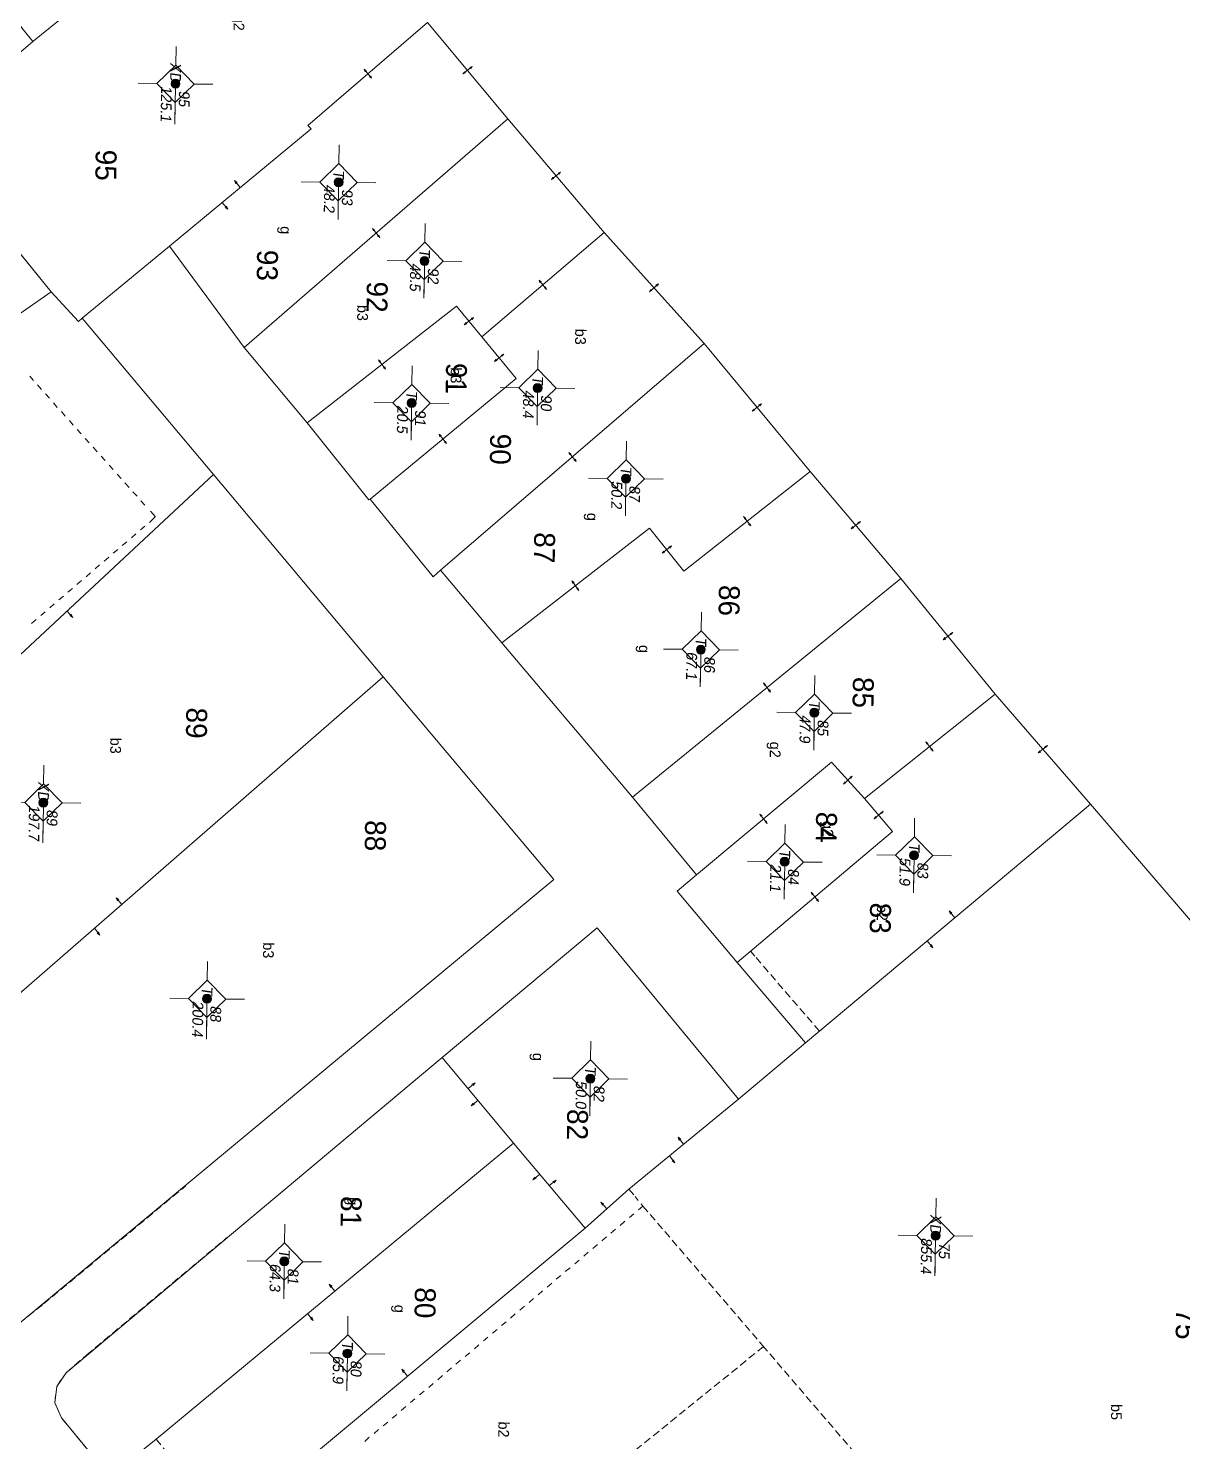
# Model space of a CAD drawing. Extents: x 601689 to 602595, y 1189742 to 1190763.
# Drawn here: x 602358.41 to 602397.07, y 1190223.55 to 1190270.88 of the extents above; entities that cross this region are included whole.
import ezdxf
from ezdxf.enums import TextEntityAlignment as Align

# ---------------------------------------------------------------- set-up
doc = ezdxf.new("R2010")
doc.units = 0
doc.header["$MEASUREMENT"] = 0
doc.linetypes.add('HIDDEN', pattern=[0.375, 0.25, -0.125])
for name, color, linetype in [('10', 250, 'Continuous'), ('11', 7, 'Continuous'), ('13', 7, 'Continuous'), ('14', 7, 'Continuous'), ('15', 7, 'Continuous'), ('16', 7, 'Continuous'), ('22', 7, 'Continuous'), ('25', 7, 'Continuous'), ('53', 7, 'Continuous')]:
    doc.layers.add(name, color=color, linetype=linetype)
doc.layers.get('0').off()
doc.styles.add('TXT', font='vnshx.shx')

# ---------------------------------------------------------------- blocks, each defined once
blk = doc.blocks.new('B')
at = {"color": 7, "linetype": 'Continuous', "lineweight": 0}
for p, q in [((0.8, 2.62), (0.801, 5.6)), ((0.62, 2.441), (0.96, 2.78)), ((0.62, -0.969), (0.96, -0.63)), ((0.8, -4.05), (0.8, -0.81))]:
    blk.add_line(p, q, dxfattribs=at)
for points in [[(0.801, 5.6), (0.53, 5.331), (0.8, 10.21), (1.04, 4.83), (0.801, 5.6)], [(0.8, -4.05), (0.531, -4.309), (0.53, -9.429)], [(0.8, -4.05), (1.04, -4.569), (1.04, -10.289)], [(0.53, -7.289), (0.8, -6.95), (1.04, -8.139)]]:
    blk.add_lwpolyline(points, dxfattribs=at)
for points in [[(0.801, 5.6), (0.8, 10.21), (1.04, 4.83)], [(0.8, -4.05), (0.8, -6.95), (1.04, -4.569), (1.04, -8.139)]]:
    blk.add_solid(points, dxfattribs=at)
at = {"color": 7, "linetype": 'Continuous', "lineweight": 0, "style": 'TXT'}
blk.add_text('B', height=1.815, rotation=360, dxfattribs=at).set_placement((0, 0))
blk = doc.blocks.new('NH3R')
at = {"layer": '16', "color": 7, "linetype": 'Continuous', "lineweight": 0}
for p, q in [((0, 0), (0.297, -0.005)), ((0.297, -0.005), (0.186, 0.031)), ((0.297, -0.005), (0.189, -0.033))]:
    blk.add_line(p, q, dxfattribs=at)
blk = doc.blocks.new('NH3')
at = {"layer": '16', "color": 7, "linetype": 'Continuous', "lineweight": 0}
for p, q in [((-0.199, -0.002), (-0.113, 0.021)), ((0.197, -0.012), (0.107, 0.015)), ((-0.199, -0.002), (0.197, -0.012)), ((-0.199, -0.002), (-0.116, -0.035)), ((0.197, -0.012), (0.104, -0.027))]:
    blk.add_line(p, q, dxfattribs=at)
blk = doc.blocks.new('*M3344334433443344')
at = {"layer": '13', "color": 3, "linetype": 'Continuous', "lineweight": 0}
blk.add_line((602606.047, 1190054.296), (602607.322, 1190054.296), dxfattribs=at)
at = {"layer": '13', "color": 3, "linetype": 'Continuous', "lineweight": 0, "style": 'TXT', "oblique": 7.6055}
for s, p in [('75', (602606.197, 1190054.596)), ('855.4', (602606.047, 1190053.996))]:
    blk.add_text(s, height=0.36, dxfattribs=at).set_placement(p, align=Align.MIDDLE_LEFT)
blk.add_text('XD', height=0.36, dxfattribs=at).set_placement((602605.928, 1190054.296), align=Align.MIDDLE_RIGHT)
blk = doc.blocks.new('*M3346334633463346')
at = {"layer": '13', "color": 3, "linetype": 'Continuous', "lineweight": 0}
blk.add_line((602593.323, 1190053.393), (602594.343, 1190053.393), dxfattribs=at)
at = {"layer": '13', "color": 3, "linetype": 'Continuous', "lineweight": 0, "style": 'TXT', "oblique": 7.6055}
for s, p in [('83', (602593.473, 1190053.693)), ('51.9', (602593.323, 1190053.093))]:
    blk.add_text(s, height=0.36, dxfattribs=at).set_placement(p, align=Align.MIDDLE_LEFT)
blk.add_text('T', height=0.36, dxfattribs=at).set_placement((602593.126, 1190053.393), align=Align.MIDDLE_RIGHT)
blk = doc.blocks.new('*M3348334833483348')
at = {"layer": '13', "color": 3, "linetype": 'Continuous', "lineweight": 0}
blk.add_line((602588.597, 1190049.98), (602589.617, 1190049.98), dxfattribs=at)
at = {"layer": '13', "color": 3, "linetype": 'Continuous', "lineweight": 0, "style": 'TXT', "oblique": 7.6055}
blk.add_text('T', height=0.36, dxfattribs=at).set_placement((602588.4, 1190049.98), align=Align.MIDDLE_RIGHT)
for s, p in [('85', (602588.747, 1190050.28)), ('47.9', (602588.597, 1190049.68))]:
    blk.add_text(s, height=0.36, dxfattribs=at).set_placement(p, align=Align.MIDDLE_LEFT)
blk = doc.blocks.new('*M3350335033503350')
at = {"layer": '13', "color": 3, "linetype": 'Continuous', "lineweight": 0}
blk.add_line((602593.6, 1190049.063), (602594.62, 1190049.063), dxfattribs=at)
at = {"layer": '13', "color": 3, "linetype": 'Continuous', "lineweight": 0, "style": 'TXT', "oblique": 7.6055}
for s, p in [('84', (602593.75, 1190049.363)), ('21.1', (602593.6, 1190048.763))]:
    blk.add_text(s, height=0.36, dxfattribs=at).set_placement(p, align=Align.MIDDLE_LEFT)
blk.add_text('T', height=0.36, dxfattribs=at).set_placement((602593.403, 1190049.063), align=Align.MIDDLE_RIGHT)
blk = doc.blocks.new('*M3353335333533353')
at = {"layer": '13', "color": 3, "linetype": 'Continuous', "lineweight": 0}
blk.add_line((602586.537, 1190046.151), (602587.557, 1190046.151), dxfattribs=at)
at = {"layer": '13', "color": 3, "linetype": 'Continuous', "lineweight": 0, "style": 'TXT', "oblique": 7.6055}
blk.add_text('T', height=0.36, dxfattribs=at).set_placement((602586.34, 1190046.151), align=Align.MIDDLE_RIGHT)
for s, p in [('86', (602586.687, 1190046.451)), ('67.1', (602586.537, 1190045.851))]:
    blk.add_text(s, height=0.36, dxfattribs=at).set_placement(p, align=Align.MIDDLE_LEFT)
blk = doc.blocks.new('*M3356335633563356')
at = {"layer": '13', "color": 3, "linetype": 'Continuous', "lineweight": 0}
blk.add_line((602580.849, 1190043.559), (602581.869, 1190043.559), dxfattribs=at)
at = {"layer": '13', "color": 3, "linetype": 'Continuous', "lineweight": 0, "style": 'TXT', "oblique": 7.6055}
for s, p in [('87', (602580.999, 1190043.859)), ('50.2', (602580.849, 1190043.259))]:
    blk.add_text(s, height=0.36, dxfattribs=at).set_placement(p, align=Align.MIDDLE_LEFT)
blk.add_text('T', height=0.36, dxfattribs=at).set_placement((602580.652, 1190043.559), align=Align.MIDDLE_RIGHT)
blk = doc.blocks.new('*M3357335733573357')
at = {"layer": '13', "color": 3, "linetype": 'Continuous', "lineweight": 0}
blk.add_line((602600.955, 1190042.659), (602601.975, 1190042.659), dxfattribs=at)
at = {"layer": '13', "color": 3, "linetype": 'Continuous', "lineweight": 0, "style": 'TXT', "oblique": 7.6055}
for s, p in [('82', (602601.105, 1190042.959)), ('50.0', (602600.955, 1190042.359))]:
    blk.add_text(s, height=0.36, dxfattribs=at).set_placement(p, align=Align.MIDDLE_LEFT)
blk.add_text('T', height=0.36, dxfattribs=at).set_placement((602600.758, 1190042.659), align=Align.MIDDLE_RIGHT)
blk = doc.blocks.new('*M3359335933593359')
at = {"layer": '13', "color": 3, "linetype": 'Continuous', "lineweight": 0}
blk.add_line((602577.855, 1190040.556), (602578.875, 1190040.556), dxfattribs=at)
at = {"layer": '13', "color": 3, "linetype": 'Continuous', "lineweight": 0, "style": 'TXT', "oblique": 7.6055}
for s, p in [('90', (602578.005, 1190040.856)), ('48.4', (602577.855, 1190040.256))]:
    blk.add_text(s, height=0.36, dxfattribs=at).set_placement(p, align=Align.MIDDLE_LEFT)
blk.add_text('T', height=0.36, dxfattribs=at).set_placement((602577.658, 1190040.556), align=Align.MIDDLE_RIGHT)
blk = doc.blocks.new('*M3361336133613361')
at = {"layer": '13', "color": 3, "linetype": 'Continuous', "lineweight": 0}
blk.add_line((602573.657, 1190036.708), (602574.677, 1190036.708), dxfattribs=at)
at = {"layer": '13', "color": 3, "linetype": 'Continuous', "lineweight": 0, "style": 'TXT', "oblique": 7.6055}
blk.add_text('T', height=0.36, dxfattribs=at).set_placement((602573.46, 1190036.708), align=Align.MIDDLE_RIGHT)
for s, p in [('92', (602573.807, 1190037.008)), ('48.5', (602573.657, 1190036.408))]:
    blk.add_text(s, height=0.36, dxfattribs=at).set_placement(p, align=Align.MIDDLE_LEFT)
blk = doc.blocks.new('*M3362336233623362')
at = {"layer": '13', "color": 3, "linetype": 'Continuous', "lineweight": 0}
blk.add_line((602578.42, 1190036.346), (602579.44, 1190036.346), dxfattribs=at)
at = {"layer": '13', "color": 3, "linetype": 'Continuous', "lineweight": 0, "style": 'TXT', "oblique": 7.6055}
for s, p in [('91', (602578.57, 1190036.646)), ('20.5', (602578.42, 1190036.046))]:
    blk.add_text(s, height=0.36, dxfattribs=at).set_placement(p, align=Align.MIDDLE_LEFT)
blk.add_text('T', height=0.36, dxfattribs=at).set_placement((602578.223, 1190036.346), align=Align.MIDDLE_RIGHT)
blk = doc.blocks.new('*M3364336433643364')
at = {"layer": '13', "color": 3, "linetype": 'Continuous', "lineweight": 0}
blk.add_line((602610.28, 1190034.657), (602611.3, 1190034.657), dxfattribs=at)
at = {"layer": '13', "color": 3, "linetype": 'Continuous', "lineweight": 0, "style": 'TXT', "oblique": 7.6055}
for s, p in [('80', (602610.43, 1190034.957)), ('65.9', (602610.28, 1190034.357))]:
    blk.add_text(s, height=0.36, dxfattribs=at).set_placement(p, align=Align.MIDDLE_LEFT)
blk.add_text('T', height=0.36, dxfattribs=at).set_placement((602610.083, 1190034.657), align=Align.MIDDLE_RIGHT)
blk = doc.blocks.new('*M3365336533653365')
at = {"layer": '13', "color": 3, "linetype": 'Continuous', "lineweight": 0}
blk.add_line((602571.065, 1190033.791), (602572.085, 1190033.791), dxfattribs=at)
at = {"layer": '13', "color": 3, "linetype": 'Continuous', "lineweight": 0, "style": 'TXT', "oblique": 7.6055}
blk.add_text('T', height=0.36, dxfattribs=at).set_placement((602570.868, 1190033.791), align=Align.MIDDLE_RIGHT)
for s, p in [('93', (602571.215, 1190034.091)), ('48.2', (602571.065, 1190033.491))]:
    blk.add_text(s, height=0.36, dxfattribs=at).set_placement(p, align=Align.MIDDLE_LEFT)
blk = doc.blocks.new('*M3366336633663366')
at = {"layer": '13', "color": 3, "linetype": 'Continuous', "lineweight": 0}
blk.add_line((602607.228, 1190032.5), (602608.248, 1190032.5), dxfattribs=at)
at = {"layer": '13', "color": 3, "linetype": 'Continuous', "lineweight": 0, "style": 'TXT', "oblique": 7.6055}
for s, p in [('81', (602607.378, 1190032.8)), ('64.3', (602607.228, 1190032.2))]:
    blk.add_text(s, height=0.36, dxfattribs=at).set_placement(p, align=Align.MIDDLE_LEFT)
blk.add_text('T', height=0.36, dxfattribs=at).set_placement((602607.031, 1190032.5), align=Align.MIDDLE_RIGHT)
blk = doc.blocks.new('*M3368336833683368')
at = {"layer": '13', "color": 3, "linetype": 'Continuous', "lineweight": 0}
blk.add_line((602598.47, 1190029.783), (602599.745, 1190029.783), dxfattribs=at)
at = {"layer": '13', "color": 3, "linetype": 'Continuous', "lineweight": 0, "style": 'TXT', "oblique": 7.6055}
for s, p in [('88', (602598.62, 1190030.083)), ('200.4', (602598.47, 1190029.483))]:
    blk.add_text(s, height=0.36, dxfattribs=at).set_placement(p, align=Align.MIDDLE_LEFT)
blk.add_text('T', height=0.36, dxfattribs=at).set_placement((602598.273, 1190029.783), align=Align.MIDDLE_RIGHT)
blk = doc.blocks.new('*M3370337033703370')
at = {"layer": '13', "color": 3, "linetype": 'Continuous', "lineweight": 0}
blk.add_line((602567.843, 1190028.283), (602569.118, 1190028.283), dxfattribs=at)
at = {"layer": '13', "color": 3, "linetype": 'Continuous', "lineweight": 0, "style": 'TXT', "oblique": 7.6055}
for s, p in [('95', (602567.993, 1190028.583)), ('125.1', (602567.843, 1190027.983))]:
    blk.add_text(s, height=0.36, dxfattribs=at).set_placement(p, align=Align.MIDDLE_LEFT)
blk.add_text('XD', height=0.36, dxfattribs=at).set_placement((602567.724, 1190028.283), align=Align.MIDDLE_RIGHT)
blk = doc.blocks.new('*M3373337333733373')
at = {"layer": '13', "color": 3, "linetype": 'Continuous', "lineweight": 0}
blk.add_line((602591.982, 1190024.208), (602593.257, 1190024.208), dxfattribs=at)
at = {"layer": '13', "color": 3, "linetype": 'Continuous', "lineweight": 0, "style": 'TXT', "oblique": 7.6055}
for s, p in [('89', (602592.132, 1190024.508)), ('197.7', (602591.982, 1190023.908))]:
    blk.add_text(s, height=0.36, dxfattribs=at).set_placement(p, align=Align.MIDDLE_LEFT)
blk.add_text('XD', height=0.36, dxfattribs=at).set_placement((602591.863, 1190024.208), align=Align.MIDDLE_RIGHT)
blk = doc.blocks.new('CENTRD')
at = {"layer": '11', "linetype": 'Continuous', "lineweight": 0}
h = blk.add_hatch(color=2, dxfattribs=at)
edge = h.paths.add_edge_path()
edge.add_arc((0, 0), 0.15, 0, 360)
at = {"layer": '11', "color": 2, "linetype": 'Continuous', "lineweight": 0}
for p, q in [((0, 1.25), (0, 0.625)), ((0, 0.625), (-0.625, 0)), ((0.625, 0), (0, 0.625)), ((-0.625, 0), (-1.25, 0)), ((-0.625, 0), (0, -0.625)), ((0, -0.625), (0.625, 0)), ((1.25, 0), (0.625, 0)), ((0, -0.625), (0, -1.25))]:
    blk.add_line(p, q, dxfattribs=at)
blk.add_circle((0, 0), 0.15, dxfattribs=at)

msp = doc.modelspace()

# ---------------------------------------------------------------- linework, layer by layer
at = {"layer": '10', "color": 7, "linetype": 'Continuous', "lineweight": 0}
for p, q in [((602360.886, 1190272.32), (602358.561, 1190270.442)), ((602371.779, 1190271.081), (602374.466, 1190267.854)), ((602365.64, 1190260.194), (602374.466, 1190267.854)), ((602374.466, 1190267.854), (602377.694, 1190264.039)), ((602373.596, 1190260.555), (602377.694, 1190264.039)), ((602377.694, 1190264.039), (602381.042, 1190260.323)), ((602363.137, 1190263.589), (602360.213, 1190261.179)), ((602365.64, 1190260.194), (602363.137, 1190263.589)), ((602364.612, 1190255.938), (602360.213, 1190261.179)), ((602372.218, 1190252.734), (602381.042, 1190260.323)), ((602381.042, 1190260.323), (602384.594, 1190256.044)), ((602367.755, 1190257.675), (602365.64, 1190260.194)), ((602370.299, 1190249.16), (602364.612, 1190255.938)), ((602384.594, 1190256.044), (602387.635, 1190252.462)), ((602374.275, 1190250.305), (602372.218, 1190252.734)), ((602378.644, 1190245.134), (602387.635, 1190252.462)), ((602387.635, 1190252.462), (602390.792, 1190248.588)), ((602378.644, 1190245.134), (602374.275, 1190250.305)), ((602370.299, 1190249.16), (602352.779, 1190233.919)), ((602386.414, 1190245.089), (602390.792, 1190248.588)), ((602390.792, 1190248.588), (602393.981, 1190244.895)), ((602380.789, 1190242.535), (602378.644, 1190245.134)), ((602384.441, 1190236.905), (602393.981, 1190244.895)), ((602413.698, 1190221.953), (602393.981, 1190244.895)), ((602384.441, 1190236.905), (602382.148, 1190239.597)), ((602382.196, 1190235.016), (602384.441, 1190236.905)), ((602374.665, 1190233.549), (602372.274, 1190236.412)), ((602377.057, 1190230.696), (602374.665, 1190233.549))]:
    msp.add_line(p, q, dxfattribs=at)
for points in [[(602351.859, 1190280.554), (602352.001, 1190280.692), (602354.929, 1190277.672), (602353.56, 1190276.271), (602356.053, 1190273.556), (602358.561, 1190270.442), (602354.634, 1190267.075)], [(602356.222, 1190277.864), (602355.402, 1190277.165), (602354.929, 1190277.672), (602353.56, 1190276.271), (602356.053, 1190273.556), (602358.561, 1190270.442)], [(602363.137, 1190263.589), (602367.88, 1190267.514), (602367.772, 1190267.626), (602371.779, 1190271.081)], [(602358.561, 1190270.442), (602354.907, 1190267.311), (602359.175, 1190262.063)], [(602359.175, 1190262.063), (602355.359, 1190259.395), (602353.955, 1190257.684), (602353.573, 1190258.21), (602342.307, 1190250.574), (602343.504, 1190248.867), (602342.252, 1190247.994), (602347.535, 1190240.922)], [(602360.213, 1190261.179), (602360.092, 1190261.06), (602359.175, 1190262.063)], [(602373.596, 1190260.555), (602372.749, 1190261.577), (602367.755, 1190257.675)], [(602369.86, 1190255.116), (602374.746, 1190259.15), (602373.596, 1190260.555)], [(602369.86, 1190255.116), (602369.82, 1190255.087), (602367.755, 1190257.675)], [(602347.535, 1190240.922), (602354.796, 1190246.802), (602364.612, 1190255.938)], [(602384.594, 1190256.044), (602380.368, 1190252.701), (602379.218, 1190254.137), (602374.275, 1190250.305)], [(602372.218, 1190252.734), (602371.965, 1190252.517), (602369.86, 1190255.116)], [(602352.779, 1190233.919), (602355.847, 1190230.107), (602358.101, 1190227.506), (602376.006, 1190242.38), (602370.299, 1190249.16)], [(602380.789, 1190242.535), (602385.311, 1190246.304), (602386.414, 1190245.089)], [(602382.148, 1190239.597), (602387.349, 1190243.986), (602386.414, 1190245.089)], [(602382.148, 1190239.597), (602380.141, 1190241.984), (602380.789, 1190242.535)], [(602372.274, 1190236.412), (602377.465, 1190240.761), (602382.196, 1190235.016)], [(602361.141, 1190222.384), (602359.518, 1190224.346), (602359.295, 1190224.849), (602359.363, 1190225.398), (602359.679, 1190225.854), (602372.274, 1190236.412)], [(602382.196, 1190235.016), (602378.525, 1190232.006), (602377.057, 1190230.696)], [(602361.141, 1190222.384), (602362.688, 1190223.633), (602374.665, 1190233.549)], [(602363.611, 1190219.42), (602365.169, 1190220.789), (602377.057, 1190230.696)]]:
    msp.add_lwpolyline(points, dxfattribs=at)
at = {"layer": '14', "color": 6, "linetype": 'HIDDEN', "lineweight": 0}
for p, q in [((602358.585, 1190259.091), (602358.457, 1190259.232)), ((602358.85, 1190258.787), (602358.723, 1190258.939)), ((602359.116, 1190258.493), (602358.988, 1190258.645)), ((602359.382, 1190258.189), (602359.254, 1190258.341)), ((602359.649, 1190257.897), (602359.521, 1190258.047)), ((602359.914, 1190257.593), (602359.786, 1190257.745)), ((602360.18, 1190257.299), (602360.052, 1190257.451)), ((602360.446, 1190256.995), (602360.318, 1190257.147)), ((602360.722, 1190256.701), (602360.584, 1190256.853)), ((602360.988, 1190256.408), (602360.85, 1190256.55)), ((602361.254, 1190256.104), (602361.116, 1190256.256)), ((602361.52, 1190255.81), (602361.382, 1190255.952)), ((602361.785, 1190255.506), (602361.647, 1190255.658)), ((602362.052, 1190255.213), (602361.914, 1190255.354)), ((602362.318, 1190254.91), (602362.18, 1190255.062)), ((602362.672, 1190254.524), (602362.445, 1190254.768)), ((602362.469, 1190254.337), (602362.672, 1190254.524)), ((602362.166, 1190254.082), (602362.317, 1190254.209)), ((602361.559, 1190253.559), (602361.711, 1190253.687)), ((602361.863, 1190253.816), (602362.015, 1190253.954)), ((602360.952, 1190253.038), (602361.103, 1190253.166)), ((602361.255, 1190253.304), (602361.407, 1190253.432)), ((602360.345, 1190252.516), (602360.496, 1190252.644)), ((602360.648, 1190252.783), (602360.8, 1190252.91)), ((602360.041, 1190252.26), (602360.193, 1190252.388)), ((602359.434, 1190251.739), (602359.586, 1190251.867)), ((602359.737, 1190251.995), (602359.889, 1190252.122)), ((602358.827, 1190251.217), (602358.978, 1190251.345)), ((602359.13, 1190251.472), (602359.282, 1190251.611)), ((602358.523, 1190250.951), (602358.675, 1190251.089)), ((602382.741, 1190239.808), (602382.604, 1190239.97)), ((602384.907, 1190237.299), (602382.751, 1190239.798)), ((602378.525, 1190232.006), (602378.711, 1190231.783)), ((602378.731, 1190231.763), (602378.839, 1190231.621)), ((602378.996, 1190231.439), (602378.845, 1190231.311)), ((602378.938, 1190231.51), (602378.996, 1190231.439)), ((602378.996, 1190231.439), (602383.002, 1190226.774)), ((602378.389, 1190230.928), (602378.238, 1190230.79)), ((602378.693, 1190231.183), (602378.541, 1190231.055)), ((602377.772, 1190230.407), (602377.62, 1190230.278)), ((602378.076, 1190230.662), (602377.924, 1190230.534)), ((602377.469, 1190230.15), (602377.317, 1190230.022)), ((602376.862, 1190229.629), (602376.71, 1190229.501)), ((602377.165, 1190229.894), (602377.013, 1190229.757)), ((602376.244, 1190229.117), (602376.093, 1190228.989)), ((602376.558, 1190229.373), (602376.396, 1190229.244)), ((602375.637, 1190228.595), (602375.486, 1190228.468)), ((602375.941, 1190228.861), (602375.789, 1190228.723)), ((602375.03, 1190228.083), (602374.878, 1190227.955)), ((602375.334, 1190228.34), (602375.182, 1190228.212)), ((602374.413, 1190227.562), (602374.261, 1190227.434)), ((602374.717, 1190227.828), (602374.565, 1190227.69)), ((602374.11, 1190227.306), (602373.958, 1190227.179)), ((602383.033, 1190226.734), (602368.895, 1190215.297)), ((602373.502, 1190226.794), (602373.35, 1190226.656)), ((602373.806, 1190227.051), (602373.654, 1190226.922)), ((602383.002, 1190226.774), (602386.743, 1190222.412)), ((602372.885, 1190226.273), (602372.734, 1190226.145)), ((602373.199, 1190226.529), (602373.037, 1190226.401)), ((602372.278, 1190225.761), (602372.126, 1190225.623)), ((602372.582, 1190226.017), (602372.43, 1190225.889)), ((602371.671, 1190225.24), (602371.509, 1190225.112)), ((602371.974, 1190225.495), (602371.823, 1190225.367)), ((602371.054, 1190224.727), (602370.902, 1190224.59)), ((602371.358, 1190224.984), (602371.206, 1190224.856)), ((602370.75, 1190224.462), (602370.598, 1190224.334)), ((602370.143, 1190223.951), (602369.992, 1190223.823)), ((602370.447, 1190224.206), (602370.295, 1190224.078)), ((602362.688, 1190223.633), (602365.109, 1190220.739)), ((602369.83, 1190223.695), (602369.678, 1190223.556))]:
    msp.add_line(p, q, dxfattribs=at)
at = {"layer": '22', "color": 7, "linetype": 'HIDDEN', "lineweight": 0}
for p, q in [((602358.921, 1190228.164), (602363.675, 1190232.109)), ((602360.367, 1190226.455), (602365.072, 1190230.39)), ((602358.101, 1190227.506), (602358.921, 1190228.164)), ((602359.679, 1190225.854), (602360.367, 1190226.455)), ((602359.363, 1190225.398), (602359.679, 1190225.854)), ((602359.295, 1190224.849), (602359.363, 1190225.398)), ((602359.518, 1190224.346), (602359.295, 1190224.849)), ((602361.141, 1190222.384), (602359.518, 1190224.346))]:
    msp.add_line(p, q, dxfattribs=at)
at = {"layer": '25', "color": 7, "linetype": 'Continuous', "lineweight": 0}
for p, q in [((602354.907, 1190267.311), (602359.175, 1190262.063)), ((602359.175, 1190262.063), (602355.359, 1190259.395))]:
    msp.add_line(p, q, dxfattribs=at)

# ---------------------------------------------------------------- block references
at = {"color": 7, "linetype": 'Continuous', "lineweight": 0, "rotation": 269.214199256255}
msp.add_blockref('B', (602372.665, 1190244.447), dxfattribs=at)
at = {"layer": '11', "color": 2, "linetype": 'Continuous', "lineweight": 0, "rotation": 269.1680420500809}
for p in [(602363.341, 1190269.027), (602368.801, 1190265.726), (602371.68, 1190263.091), (602375.467, 1190258.838), (602371.249, 1190258.334), (602378.426, 1190255.801), (602380.935, 1190250.076), (602384.734, 1190247.96), (602358.916, 1190244.95), (602383.744, 1190242.971), (602388.078, 1190243.185), (602364.396, 1190238.382), (602377.234, 1190235.71), (602388.796, 1190230.449), (602366.985, 1190229.585), (602369.098, 1190226.502)]:
    msp.add_blockref('CENTRD', p, dxfattribs=at)
at = {"layer": '13', "color": 3, "linetype": 'Continuous', "lineweight": 0, "rotation": 269.1680420500809}
for name in ['*M3370337033703370', '*M3365336533653365', '*M3361336133613361', '*M3359335933593359', '*M3362336233623362', '*M3356335633563356', '*M3353335333533353', '*M3348334833483348', '*M3373337333733373', '*M3350335033503350', '*M3346334633463346', '*M3368336833683368', '*M3357335733573357', '*M3344334433443344', '*M3366336633663366', '*M3364336433643364']:
    msp.add_blockref(name, (-578790.27, 1810052.359), dxfattribs=at)
at = {"layer": '16', "color": 7, "linetype": 'Continuous', "lineweight": 0}
for name, p, xscale, yscale, rotation in [('NH3', (602369.776, 1190269.358), 1.000002345047779, 1.000002345047779, 130.7690550940946), ('NH3', (602375.649, 1190262.297), 1.000002000162645, 1.000002000162645, 310.3724650511458), ('NH3', (602370.253, 1190259.621), 0.9999983400794568, 0.9999983400794568, 127.9948557468393), ('NH3', (602374.176, 1190259.857), 1.000001370131684, 1.000001370131684, 39.30347161839171), ('NH3', (602376.63, 1190256.523), 0.9999989315037158, 0.9999989315037158, 130.6936326649114), ('NH3', (602382.481, 1190254.373), 0.9999971353613945, 0.9999971353613945, 128.3364984544086), ('NH3', (602386.12, 1190254.253), 1.000001199705583, 1.000001199705583, 40.32500314574258), ('NH3R', (602359.699, 1190251.375), 0.9999971683647144, 0.9999971683647144, 312.9407151559129), ('NH3', (602389.209, 1190250.531), 0.9999978793019388, 0.9999978793019388, 39.18056042173697), ('NH3', (602383.145, 1190248.803), 1.000001445830829, 1.000001445830829, 129.180388878567), ('NH3', (602388.598, 1190246.838), 0.9999987063789458, 0.9999987063789458, 308.6406109333692), ('NH3', (602386.887, 1190244.542), 1.000002623362732, 1.000002623362732, 40.28738005594131), ('NH3R', (602373.14, 1190235.38), 1.000002452741689, 1.000002452741689, 39.86199929755996), ('NH3R', (602373.474, 1190234.985), 1.000002452741689, 1.000002452741689, 219.8619992975598), ('NH3R', (602380.355, 1190233.51), 0.9999987911747922, 0.9999987911747922, 129.3409476541023), ('NH3R', (602379.88, 1190233.117), 0.9999987911747921, 0.9999987911747921, 309.3409476541024)]:
    msp.add_blockref(name, p, dxfattribs=dict(at, xscale=xscale, yscale=yscale, rotation=rotation))
for name, p, rotation in [('NH3', (602373.128, 1190269.472), 219.7766582698573), ('NH3', (602376.079, 1190265.951), 40.23971705319833), ('NH3R', (602365.503, 1190265.556), 129.6057729107584), ('NH3R', (602365.503, 1190265.556), 129.6057729107584), ('NH3R', (602364.907, 1190265.054), 309.6057729107584), ('NH3', (602370.053, 1190264.024), 130.9485706984531), ('NH3', (602379.368, 1190262.186), 222.0256906046927), ('NH3', (602373.172, 1190261.071), 219.6246991415726), ('NH3', (602382.813, 1190258.178), 219.6913170372512), ('NH3', (602372.299, 1190257.133), 309.5391550216792), ('NH3', (602379.798, 1190253.42), 218.6972848438823), ('NH3', (602376.741, 1190252.222), 307.7864741165555), ('NH3', (602392.387, 1190246.746), 40.80703199323429), ('NH3', (602385.862, 1190245.696), 222.2425984872374), ('NH3', (602383.044, 1190244.414), 309.8139317551853), ('NH3R', (602361.544, 1190241.539), 131.0150858856549), ('NH3', (602384.748, 1190241.791), 130.1640686003828), ('NH3R', (602389.44, 1190241.096), 129.9370964555376), ('NH3R', (602360.623, 1190240.742), 309.6243230082984), ('NH3R', (602388.518, 1190240.32), 309.9370964555376), ('NH3R', (602375.541, 1190232.507), 219.9660358067403), ('NH3R', (602375.856, 1190232.123), 39.96603580674032), ('NH3R', (602377.785, 1190231.346), 131.7417205948688), ('NH3R', (602368.677, 1190228.59), 129.6243230082984), ('NH3R', (602367.766, 1190227.844), 309.6243230082984), ('NH3R', (602371.108, 1190225.747), 129.8139317551852)]:
    msp.add_blockref(name, p, dxfattribs=dict(at, rotation=rotation))

# ---------------------------------------------------------------- texts
at = {"layer": '15', "color": 7, "linetype": 'Continuous', "lineweight": 0, "style": 'TXT'}
for s, p in [('g2', (602365.472, 1190271.337)), ('g', (602367.036, 1190264.255)), ('b3', (602369.61, 1190261.619)), ('b3', (602376.909, 1190260.819)), ('b3', (602372.742, 1190259.527)), ('g', (602377.304, 1190254.654)), ('g', (602379.044, 1190250.229)), ('b3', (602361.34, 1190247.122)), ('g2', (602383.43, 1190246.989)), ('g2', (602385.193, 1190244.335)), ('b2', (602387.015, 1190241.53)), ('b3', (602366.457, 1190240.272)), ('g', (602375.487, 1190236.568)), ('g', (602369.28, 1190231.732)), ('g', (602370.851, 1190228.131)), ('b5', (602394.856, 1190224.811)), ('b2', (602374.337, 1190224.223))]:
    msp.add_text(s, height=0.36, rotation=269.2144, dxfattribs=at).set_placement(p, align=Align.MIDDLE_LEFT)
at = {"layer": '53', "color": 200, "linetype": 'Continuous', "lineweight": 0, "style": 'TXT'}
for s, p in [('95', (602361.02, 1190266.818)), ('93', (602366.425, 1190263.463)), ('92', (602370.1, 1190262.403)), ('91', (602372.753, 1190259.677)), ('90', (602374.231, 1190257.306)), ('87', (602375.706, 1190254.005)), ('86', (602381.892, 1190252.24)), ('85', (602386.38, 1190249.159)), ('89', (602364.054, 1190248.135)), ('84', (602385.148, 1190244.645)), ('88', (602370.043, 1190244.363)), ('83', (602386.956, 1190241.601)), ('82', (602376.81, 1190234.689)), ('81', (602369.23, 1190231.773)), ('80', (602371.709, 1190228.719)), ('75', (602397.201, 1190228.009))]:
    msp.add_text(s, height=0.7, rotation=269.2144, dxfattribs=at).set_placement(p, align=Align.MIDDLE_LEFT)

doc.saveas('drawing.dxf')
